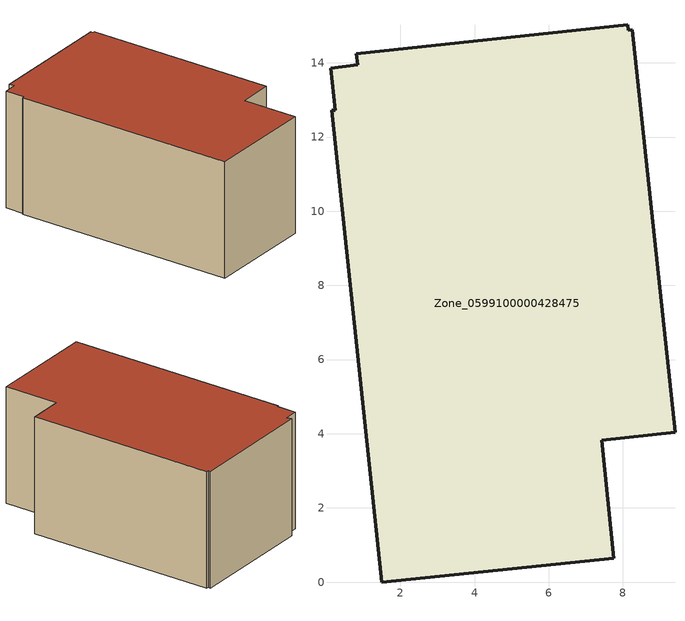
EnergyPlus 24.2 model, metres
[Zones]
Zone_0599100000428475
 floor ground (C_G): 8.15,14.88 8.26,14.89 9.4,4.04 7.43,3.82 7.75,0.64 1.5,0 0.15,12.73 0.24,12.73 0.12,13.86 0.86,13.95 0.81,14.25 8.13,15.02 z0
 wall outside (C_F): 0.15,12.73 1.5,0 7.75,0.64 7.43,3.82 9.4,4.04 8.26,14.89 8.15,14.88 8.13,15.02 0.81,14.25 0.86,13.95 0.12,13.86 0.24,12.73 0.15,12.73 z0:6.78
 roof outside (C_R): 0.12,13.86 0.24,12.73 0.15,12.73 1.5,0 7.75,0.64 7.43,3.82 9.4,4.04 8.26,14.89 8.15,14.88 8.13,15.02 0.81,14.25 0.86,13.95 z6.78
[BUILDING]
Pand.0599100000428475: North Axis=0; Terrain=City; Loads Convergence Tolerance Value=0.04; Temperature Convergence Tolerance Value=0.4; Solar Distribution=FullExterior; Maximum Number of Warmup Days=25; Minimum Number of Warmup Days=1
[Site:Location]
Rotterdam.The.Hague.AP_ZH_NLD Design_Conditions: Latitude=51.96; Longitude=4.45; Time Zone=1; Elevation=-4.5
[SITE:GROUNDTEMPERATURE:BUILDINGSURFACE]
18, 18, 18, 18, 18, 18, 18, 18, 18, 18, 18, 18
[MATERIAL] Thermal Absorptance=0.9; Solar Absorptance=0.7; Visible Absorptance=0.7
Name | Roughness | Thickness | Conductivity | Density | Specific Heat
G.D.2006-2014 | MediumSmooth | 0.15 | 0.06 | 540 | 1210
F.D.2006-2014 | Rough | 0.3 | 0.12 | 1920 | 840
R.D.2006-2014 | MediumRough | 0.2 | 0.08 | 1500 | 1000
[CONSTRUCTION]
C_G: G.D.2006-2014
C_F: F.D.2006-2014
C_R: R.D.2006-2014
[ZONE]
Zone_0599100000428475: Type=1; Multiplier=1; Ceiling Height=Autocalculate; Volume=Autocalculate; Floor Area=autocalculate; Part of Total Floor Area=Yes
[ZONEINFILTRATION:DESIGNFLOWRATE]
Infil_Zone_0599100000428475: Zone or ZoneList or Space or SpaceList=Zone_0599100000428475; Schedule=AlwaysOn; Design Flow Rate Calculation Method=Flow/Area; Flow Rate per Floor Area=0.0021; Constant Term Coefficient=1; Temperature Term Coefficient=0; Velocity Term Coefficient=0; Velocity Squared Term Coefficient=0
[HVACTEMPLATE:ZONE:IDEALLOADSAIRSYSTEM]
Zone_0599100000428475: Maximum Heating Supply Air Temperature=50; Minimum Cooling Supply Air Temperature=13; Maximum Heating Supply Air Humidity Ratio=0.0156; Minimum Cooling Supply Air Humidity Ratio=0.0077; Heating Limit=NoLimit; Cooling Limit=NoLimit; Dehumidification Control Type=ConstantSensibleHeatRatio; Cooling Sensible Heat Ratio=0.7; Dehumidification Setpoint=60; Humidification Control Type=None; Humidification Setpoint=30; Outdoor Air Method=None; Outdoor Air Flow Rate per Person=0.00944; Outdoor Air Flow Rate per Zone Floor Area=0; Outdoor Air Flow Rate per Zone=0; Demand Controlled Ventilation Type=None; Outdoor Air Economizer Type=NoEconomizer; Heat Recovery Type=None; Sensible Heat Recovery Effectiveness=0.7; Latent Heat Recovery Effectiveness=0.65
[ZONECONTROL:THERMOSTAT]
ThermostatControl_Zone_0599100000428475: Zone or ZoneList=Zone_0599100000428475; Control Type Schedule=DualSetpointControlType; Control 1=Thermostat_Zone_0599100000428475; Temperature Difference Between Cutout And Setpoint=0
[THERMOSTATSETPOINT:DUALSETPOINT]
Thermostat_Zone_0599100000428475: Heating Setpoint Temperature Schedule=HeatingSetpoint_Zone_0599100000428475; Cooling Setpoint Temperature Schedule=CoolingSetpoint_Zone_0599100000428475
[SCHEDULE:COMPACT]
HeatingSetpoint_Zone_0599100000428475: Through: 12/31, For: AllDays, Until: 24:00, 21
CoolingSetpoint_Zone_0599100000428475: Through: 12/31, For: AllDays, Until: 24:00, 24
DualSetpointControlType: Through: 12/31, For: AllDays, Until: 24:00, 4
AlwaysOn: Through: 12/31, For: AllDays, Until: 24:00, 1
